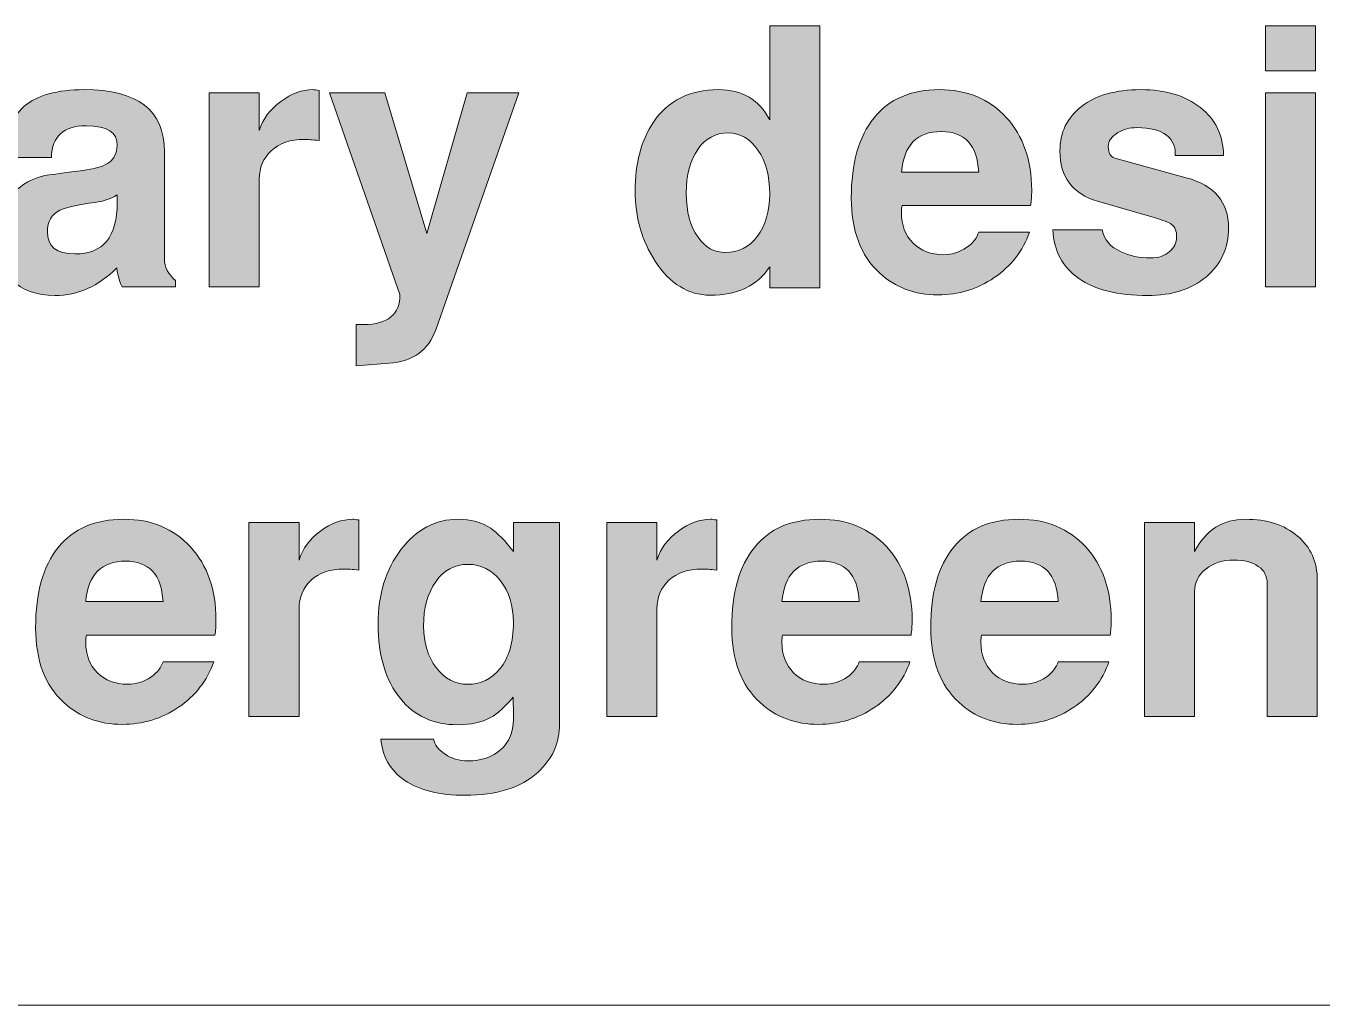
# Model space of a CAD drawing. Header units: inches. Extents: x 0.67 to 3.67, y -4.7 to -0.47.
# Drawn here: x 2.5916 to 3.0443, y -2.5515 to -2.2096 of the extents above; entities that cross this region are included whole.
import ezdxf

# ---------------------------------------------------------------- set-up
doc = ezdxf.new("R2010")
doc.units = ezdxf.units.IN
doc.header["$MEASUREMENT"] = 0
doc.layers.add('Layer 1', color=7, linetype='Continuous')

# ---------------------------------------------------------------- blocks, each defined once
blk = doc.blocks.new('block 4')
at = {"layer": 'Layer 1', "color": 7, "lineweight": 5, "true_color": 0xffffff}
blk.add_lwpolyline([(0.87385, -2.5515), (3.67487, -2.5515)], dxfattribs=at)
blk = doc.blocks.new('block 3')
at = {"layer": 'Layer 1'}
blk.add_blockref('block 4', (0, 0), dxfattribs=at)
blk = doc.blocks.new('block 2')
at = {"layer": 'Layer 1'}
blk.add_blockref('block 3', (0, 0), dxfattribs=at)
blk = doc.blocks.new('block 28')
at = {"layer": 'Layer 1', "true_color": 0xed1f24}
h = blk.add_hatch(color=240, dxfattribs=at)
h.dxf.hatch_style = 2
edge = h.paths.add_edge_path()
edge.add_spline(control_points=[(2.86888, -2.30113), (2.86888, -2.30113), (2.85138, -2.30113), (2.85138, -2.30113), (2.85138, -2.30113), (2.85138, -2.29376), (2.85138, -2.29376), (2.84705, -2.30034), (2.84013, -2.30363), (2.83063, -2.30363), (2.82296, -2.30363), (2.81654, -2.29967), (2.81137, -2.29175), (2.80671, -2.28451), (2.80438, -2.27634), (2.80438, -2.26725), (2.80438, -2.25759), (2.8065, -2.24959), (2.81075, -2.24325), (2.81592, -2.23567), (2.8235, -2.23188), (2.8335, -2.23188), (2.84175, -2.23188), (2.84771, -2.23538), (2.85138, -2.24238), (2.85138, -2.24238), (2.85138, -2.20963), (2.85138, -2.20963), (2.85138, -2.20963), (2.86888, -2.20963), (2.86888, -2.20963), (2.86888, -2.20963), (2.86888, -2.30113), (2.86888, -2.30113)], knot_values=[0, 0, 0, 0, 1, 1, 1, 2, 2, 2, 3, 3, 3, 4, 4, 4, 5, 5, 5, 6, 6, 6, 7, 7, 7, 8, 8, 8, 9, 9, 9, 10, 10, 10, 11, 11, 11, 11], degree=3, periodic=1)
edge = h.paths.add_edge_path()
edge.add_spline(control_points=[(2.85138, -2.26832), (2.85138, -2.26208), (2.85001, -2.25697), (2.84727, -2.25298), (2.84453, -2.249), (2.84108, -2.247), (2.83694, -2.247), (2.83246, -2.247), (2.82888, -2.24891), (2.82623, -2.25274), (2.82357, -2.25656), (2.82225, -2.26167), (2.82225, -2.26807), (2.82225, -2.27455), (2.82362, -2.27966), (2.82636, -2.28339), (2.82884, -2.28697), (2.83204, -2.28876), (2.83594, -2.28876), (2.84051, -2.28876), (2.84422, -2.28687), (2.84708, -2.28308), (2.84995, -2.2793), (2.85138, -2.27438), (2.85138, -2.26832)], knot_values=[0, 0, 0, 0, 1, 1, 1, 2, 2, 2, 3, 3, 3, 4, 4, 4, 5, 5, 5, 6, 6, 6, 7, 7, 7, 8, 8, 8, 8], degree=3, periodic=1)
h = blk.add_hatch(color=240, dxfattribs=at)
h.dxf.hatch_style = 2
h.paths.add_polyline_path([(3.04201, -2.22525), (3.0245, -2.22525), (3.0245, -2.20963), (3.04201, -2.20963)])
h.paths.add_polyline_path([(3.04201, -2.30075), (3.0245, -2.30075), (3.0245, -2.23301), (3.04201, -2.23301)])
h = blk.add_hatch(color=240, dxfattribs=at)
h.dxf.hatch_style = 2
edge = h.paths.add_edge_path()
edge.add_spline(control_points=[(2.64387, -2.30075), (2.64387, -2.30075), (2.62525, -2.30075), (2.62525, -2.30075), (2.62442, -2.29942), (2.62379, -2.29721), (2.62337, -2.29413), (2.61696, -2.30054), (2.60975, -2.30375), (2.60175, -2.30375), (2.59525, -2.30375), (2.59029, -2.30194), (2.58687, -2.29832), (2.58346, -2.29469), (2.58175, -2.28954), (2.58175, -2.28288), (2.58175, -2.27738), (2.58337, -2.27267), (2.58662, -2.26875), (2.58987, -2.26484), (2.59425, -2.26246), (2.59975, -2.26163), (2.60233, -2.2613), (2.6067, -2.26072), (2.61287, -2.25988), (2.61654, -2.2593), (2.61919, -2.2584), (2.62081, -2.25719), (2.62244, -2.25598), (2.62333, -2.25405), (2.6235, -2.25138), (2.62375, -2.2468), (2.62012, -2.24451), (2.61262, -2.24451), (2.60479, -2.24451), (2.60075, -2.24817), (2.6005, -2.25551), (2.6005, -2.25551), (2.58387, -2.25551), (2.58387, -2.25551), (2.5842, -2.2475), (2.5866, -2.24156), (2.59106, -2.23769), (2.59552, -2.23382), (2.6025, -2.23188), (2.612, -2.23188), (2.63066, -2.23188), (2.64, -2.23909), (2.64, -2.25351), (2.64, -2.25351), (2.64, -2.29088), (2.64, -2.29088), (2.64, -2.2938), (2.64129, -2.29634), (2.64387, -2.2985), (2.64387, -2.2985), (2.64387, -2.30075), (2.64387, -2.30075)], knot_values=[0, 0, 0, 0, 1, 1, 1, 2, 2, 2, 3, 3, 3, 4, 4, 4, 5, 5, 5, 6, 6, 6, 7, 7, 7, 8, 8, 8, 9, 9, 9, 10, 10, 10, 11, 11, 11, 12, 12, 12, 13, 13, 13, 14, 14, 14, 15, 15, 15, 16, 16, 16, 17, 17, 17, 18, 18, 18, 19, 19, 19, 19], degree=3, periodic=1)
edge = h.paths.add_edge_path()
edge.add_spline(control_points=[(2.6235, -2.27125), (2.6235, -2.27125), (2.6235, -2.26863), (2.6235, -2.26863), (2.62099, -2.27005), (2.61843, -2.27092), (2.61583, -2.27125), (2.60972, -2.27201), (2.60562, -2.27292), (2.60352, -2.27401), (2.60059, -2.27542), (2.59912, -2.27792), (2.59912, -2.2815), (2.59912, -2.28668), (2.60235, -2.28925), (2.6088, -2.28925), (2.6186, -2.28925), (2.6235, -2.28326), (2.6235, -2.27125)], knot_values=[0, 0, 0, 0, 1, 1, 1, 2, 2, 2, 3, 3, 3, 4, 4, 4, 5, 5, 5, 6, 6, 6, 6], degree=3, periodic=1)
h = blk.add_hatch(color=240, dxfattribs=at)
h.dxf.hatch_style = 2
edge = h.paths.add_edge_path()
edge.add_spline(control_points=[(2.694, -2.24963), (2.69166, -2.24938), (2.68995, -2.24925), (2.68887, -2.24925), (2.68395, -2.24925), (2.6801, -2.25057), (2.67731, -2.25319), (2.67451, -2.25582), (2.67312, -2.25913), (2.67312, -2.26313), (2.67312, -2.26313), (2.67312, -2.30075), (2.67312, -2.30075), (2.67312, -2.30075), (2.65562, -2.30075), (2.65562, -2.30075), (2.65562, -2.30075), (2.65562, -2.23301), (2.65562, -2.23301), (2.65562, -2.23301), (2.67312, -2.23301), (2.67312, -2.23301), (2.67312, -2.23301), (2.67312, -2.24613), (2.67312, -2.24613), (2.67437, -2.24213), (2.67687, -2.23876), (2.68062, -2.236), (2.68437, -2.23326), (2.68812, -2.23188), (2.69187, -2.23188), (2.69229, -2.23188), (2.693, -2.23196), (2.694, -2.23213), (2.694, -2.23213), (2.694, -2.24963), (2.694, -2.24963)], knot_values=[0, 0, 0, 0, 1, 1, 1, 2, 2, 2, 3, 3, 3, 4, 4, 4, 5, 5, 5, 6, 6, 6, 7, 7, 7, 8, 8, 8, 9, 9, 9, 10, 10, 10, 11, 11, 11, 12, 12, 12, 12], degree=3, periodic=1)
h = blk.add_hatch(color=240, dxfattribs=at)
h.dxf.hatch_style = 2
edge = h.paths.add_edge_path()
edge.add_spline(control_points=[(2.76375, -2.23301), (2.76375, -2.23301), (2.73475, -2.31576), (2.73475, -2.31576), (2.73225, -2.32284), (2.72683, -2.32671), (2.7185, -2.32738), (2.7185, -2.32738), (2.707, -2.32825), (2.707, -2.32825), (2.707, -2.32825), (2.707, -2.31388), (2.707, -2.31388), (2.707, -2.31388), (2.70962, -2.31388), (2.70962, -2.31388), (2.71804, -2.31388), (2.72225, -2.31038), (2.72225, -2.30338), (2.72225, -2.30338), (2.69762, -2.23301), (2.69762, -2.23301), (2.69762, -2.23301), (2.71699, -2.23301), (2.71699, -2.23301), (2.71699, -2.23301), (2.73162, -2.28213), (2.73162, -2.28213), (2.73162, -2.28213), (2.74575, -2.23301), (2.74575, -2.23301), (2.74575, -2.23301), (2.76375, -2.23301), (2.76375, -2.23301)], knot_values=[0, 0, 0, 0, 1, 1, 1, 2, 2, 2, 3, 3, 3, 4, 4, 4, 5, 5, 5, 6, 6, 6, 7, 7, 7, 8, 8, 8, 9, 9, 9, 10, 10, 10, 11, 11, 11, 11], degree=3, periodic=1)
h = blk.add_hatch(color=240, dxfattribs=at)
h.dxf.hatch_style = 2
edge = h.paths.add_edge_path()
edge.add_spline(control_points=[(2.94288, -2.267), (2.94288, -2.269), (2.94276, -2.2708), (2.9425, -2.27238), (2.9425, -2.27238), (2.89762, -2.27238), (2.89762, -2.27238), (2.89746, -2.27288), (2.89738, -2.27367), (2.89738, -2.27475), (2.89738, -2.27917), (2.89874, -2.28274), (2.90146, -2.28544), (2.90419, -2.28815), (2.90774, -2.2895), (2.91212, -2.2895), (2.91501, -2.2895), (2.91769, -2.28867), (2.92017, -2.287), (2.9224, -2.28542), (2.9238, -2.28363), (2.92438, -2.28163), (2.92438, -2.28163), (2.94213, -2.28163), (2.94213, -2.28163), (2.93979, -2.28821), (2.93569, -2.2935), (2.92982, -2.29751), (2.92394, -2.30151), (2.91738, -2.30351), (2.91013, -2.30351), (2.90205, -2.30351), (2.89525, -2.30096), (2.88975, -2.29588), (2.88317, -2.28979), (2.87988, -2.28109), (2.87988, -2.26976), (2.87988, -2.25759), (2.88252, -2.24824), (2.88781, -2.24169), (2.89311, -2.23515), (2.90071, -2.23188), (2.91062, -2.23188), (2.92029, -2.23188), (2.92809, -2.23511), (2.934, -2.24156), (2.93992, -2.24803), (2.94288, -2.2565), (2.94288, -2.267)], knot_values=[0, 0, 0, 0, 1, 1, 1, 2, 2, 2, 3, 3, 3, 4, 4, 4, 5, 5, 5, 6, 6, 6, 7, 7, 7, 8, 8, 8, 9, 9, 9, 10, 10, 10, 11, 11, 11, 12, 12, 12, 13, 13, 13, 14, 14, 14, 15, 15, 15, 16, 16, 16, 16], degree=3, periodic=1)
edge = h.paths.add_edge_path()
edge.add_spline(control_points=[(2.92438, -2.26063), (2.92387, -2.25121), (2.91949, -2.24651), (2.91125, -2.24651), (2.90293, -2.24651), (2.8983, -2.25121), (2.89738, -2.26063), (2.89738, -2.26063), (2.92438, -2.26063), (2.92438, -2.26063)], knot_values=[0, 0, 0, 0, 1, 1, 1, 2, 2, 2, 3, 3, 3, 3], degree=3, periodic=1)
h = blk.add_hatch(color=240, dxfattribs=at)
h.dxf.hatch_style = 2
edge = h.paths.add_edge_path()
edge.add_spline(control_points=[(3.01163, -2.28013), (3.01163, -2.28713), (3.00905, -2.29282), (3.00389, -2.29719), (2.99871, -2.30157), (2.99188, -2.30375), (2.98338, -2.30375), (2.97296, -2.30375), (2.96495, -2.30177), (2.95932, -2.29782), (2.95369, -2.29386), (2.95067, -2.28821), (2.95026, -2.28088), (2.95026, -2.28088), (2.96751, -2.28088), (2.96751, -2.28088), (2.96817, -2.28429), (2.97038, -2.28684), (2.97413, -2.28851), (2.97705, -2.28992), (2.98051, -2.29063), (2.9845, -2.29063), (2.98709, -2.29063), (2.98924, -2.28992), (2.99095, -2.28849), (2.99265, -2.28706), (2.99351, -2.28534), (2.99351, -2.28333), (2.99351, -2.28131), (2.99293, -2.27984), (2.99176, -2.27892), (2.99085, -2.27825), (2.98882, -2.27745), (2.98566, -2.27652), (2.98566, -2.27652), (2.96589, -2.27083), (2.96589, -2.27083), (2.95713, -2.26825), (2.95276, -2.26238), (2.95276, -2.25323), (2.95276, -2.24682), (2.95525, -2.24166), (2.96026, -2.23775), (2.96526, -2.23384), (2.97217, -2.23188), (2.981, -2.23188), (2.98959, -2.23188), (2.99653, -2.23396), (3.00182, -2.23813), (3.00711, -2.2423), (3.0098, -2.24788), (3.00988, -2.25488), (3.00988, -2.25488), (2.99301, -2.25488), (2.99301, -2.25488), (2.99326, -2.25196), (2.99223, -2.24961), (2.98994, -2.24782), (2.98765, -2.24603), (2.98421, -2.24513), (2.97963, -2.24513), (2.97713, -2.24513), (2.97492, -2.24571), (2.97301, -2.24688), (2.97076, -2.24813), (2.96963, -2.24976), (2.96963, -2.25176), (2.96963, -2.254), (2.97038, -2.25534), (2.97188, -2.25575), (2.97188, -2.25575), (2.99688, -2.26263), (2.99688, -2.26263), (3.00671, -2.2653), (3.01163, -2.27113), (3.01163, -2.28013)], knot_values=[0, 0, 0, 0, 1, 1, 1, 2, 2, 2, 3, 3, 3, 4, 4, 4, 5, 5, 5, 6, 6, 6, 7, 7, 7, 8, 8, 8, 9, 9, 9, 10, 10, 10, 11, 11, 11, 12, 12, 12, 13, 13, 13, 14, 14, 14, 15, 15, 15, 16, 16, 16, 17, 17, 17, 18, 18, 18, 19, 19, 19, 20, 20, 20, 21, 21, 21, 22, 22, 22, 23, 23, 23, 24, 24, 24, 25, 25, 25, 25], degree=3, periodic=1)
h = blk.add_hatch(color=240, dxfattribs=at)
h.dxf.hatch_style = 2
edge = h.paths.add_edge_path()
edge.add_spline(control_points=[(2.658, -2.417), (2.658, -2.419), (2.65788, -2.4208), (2.65763, -2.42238), (2.65763, -2.42238), (2.61275, -2.42238), (2.61275, -2.42238), (2.61258, -2.42288), (2.6125, -2.42367), (2.6125, -2.42475), (2.6125, -2.42917), (2.61386, -2.43273), (2.61658, -2.43544), (2.61931, -2.43815), (2.62286, -2.4395), (2.62724, -2.4395), (2.63013, -2.4395), (2.63281, -2.43867), (2.63529, -2.437), (2.63752, -2.43542), (2.63892, -2.43363), (2.6395, -2.43163), (2.6395, -2.43163), (2.65725, -2.43163), (2.65725, -2.43163), (2.65491, -2.43821), (2.65081, -2.4435), (2.64494, -2.4475), (2.63906, -2.4515), (2.6325, -2.4535), (2.62525, -2.4535), (2.61717, -2.4535), (2.61037, -2.45096), (2.60487, -2.44588), (2.59829, -2.43979), (2.595, -2.43108), (2.595, -2.41975), (2.595, -2.40759), (2.59764, -2.39823), (2.60293, -2.39169), (2.60823, -2.38515), (2.61583, -2.38188), (2.62575, -2.38188), (2.63542, -2.38188), (2.64321, -2.3851), (2.64912, -2.39156), (2.65504, -2.39802), (2.658, -2.4065), (2.658, -2.417)], knot_values=[0, 0, 0, 0, 1, 1, 1, 2, 2, 2, 3, 3, 3, 4, 4, 4, 5, 5, 5, 6, 6, 6, 7, 7, 7, 8, 8, 8, 9, 9, 9, 10, 10, 10, 11, 11, 11, 12, 12, 12, 13, 13, 13, 14, 14, 14, 15, 15, 15, 16, 16, 16, 16], degree=3, periodic=1)
edge = h.paths.add_edge_path()
edge.add_spline(control_points=[(2.6395, -2.41062), (2.63899, -2.40121), (2.63462, -2.3965), (2.62638, -2.3965), (2.61805, -2.3965), (2.61342, -2.40121), (2.6125, -2.41062), (2.6125, -2.41062), (2.6395, -2.41062), (2.6395, -2.41062)], knot_values=[0, 0, 0, 0, 1, 1, 1, 2, 2, 2, 3, 3, 3, 3], degree=3, periodic=1)
h = blk.add_hatch(color=240, dxfattribs=at)
h.dxf.hatch_style = 2
edge = h.paths.add_edge_path()
edge.add_spline(control_points=[(2.70788, -2.39962), (2.70555, -2.39937), (2.70384, -2.39925), (2.70275, -2.39925), (2.69784, -2.39925), (2.69398, -2.40057), (2.69119, -2.40319), (2.6884, -2.40582), (2.687, -2.40913), (2.687, -2.41313), (2.687, -2.41313), (2.687, -2.45075), (2.687, -2.45075), (2.687, -2.45075), (2.6695, -2.45075), (2.6695, -2.45075), (2.6695, -2.45075), (2.6695, -2.383), (2.6695, -2.383), (2.6695, -2.383), (2.687, -2.383), (2.687, -2.383), (2.687, -2.383), (2.687, -2.39612), (2.687, -2.39612), (2.68825, -2.39212), (2.69076, -2.38875), (2.69451, -2.386), (2.69826, -2.38325), (2.70201, -2.38188), (2.70576, -2.38188), (2.70617, -2.38188), (2.70688, -2.38196), (2.70788, -2.38213), (2.70788, -2.38213), (2.70788, -2.39962), (2.70788, -2.39962)], knot_values=[0, 0, 0, 0, 1, 1, 1, 2, 2, 2, 3, 3, 3, 4, 4, 4, 5, 5, 5, 6, 6, 6, 7, 7, 7, 8, 8, 8, 9, 9, 9, 10, 10, 10, 11, 11, 11, 12, 12, 12, 12], degree=3, periodic=1)
h = blk.add_hatch(color=240, dxfattribs=at)
h.dxf.hatch_style = 2
edge = h.paths.add_edge_path()
edge.add_spline(control_points=[(2.778, -2.45325), (2.778, -2.46), (2.77546, -2.46566), (2.77038, -2.47025), (2.76446, -2.47559), (2.756, -2.47825), (2.745, -2.47825), (2.73608, -2.47825), (2.72906, -2.47652), (2.72394, -2.47306), (2.71882, -2.4696), (2.71604, -2.46479), (2.71563, -2.45862), (2.71563, -2.45862), (2.73397, -2.45862), (2.73397, -2.45862), (2.7344, -2.46063), (2.73574, -2.4624), (2.738, -2.46394), (2.74026, -2.46548), (2.74294, -2.46625), (2.74604, -2.46625), (2.75073, -2.46625), (2.75454, -2.46494), (2.75748, -2.46231), (2.76041, -2.45969), (2.76188, -2.45621), (2.76188, -2.45188), (2.76188, -2.44737), (2.76183, -2.44475), (2.76175, -2.444), (2.75899, -2.44742), (2.75635, -2.4498), (2.75384, -2.45112), (2.75082, -2.45279), (2.74701, -2.45363), (2.7424, -2.45363), (2.73402, -2.45363), (2.72736, -2.45059), (2.72242, -2.4445), (2.71722, -2.43817), (2.71463, -2.42946), (2.71463, -2.41838), (2.71463, -2.40805), (2.71731, -2.39937), (2.72267, -2.39237), (2.72803, -2.38538), (2.73465, -2.38188), (2.74253, -2.38188), (2.74697, -2.38188), (2.75078, -2.38292), (2.75396, -2.385), (2.75631, -2.38658), (2.75895, -2.3893), (2.76188, -2.39313), (2.76188, -2.39313), (2.76188, -2.383), (2.76188, -2.383), (2.76188, -2.383), (2.778, -2.383), (2.778, -2.383), (2.778, -2.383), (2.778, -2.45325), (2.778, -2.45325)], knot_values=[0, 0, 0, 0, 1, 1, 1, 2, 2, 2, 3, 3, 3, 4, 4, 4, 5, 5, 5, 6, 6, 6, 7, 7, 7, 8, 8, 8, 9, 9, 9, 10, 10, 10, 11, 11, 11, 12, 12, 12, 13, 13, 13, 14, 14, 14, 15, 15, 15, 16, 16, 16, 17, 17, 17, 18, 18, 18, 19, 19, 19, 20, 20, 20, 21, 21, 21, 21], degree=3, periodic=1)
edge = h.paths.add_edge_path()
edge.add_spline(control_points=[(2.76188, -2.41787), (2.76188, -2.41204), (2.76038, -2.40721), (2.75738, -2.40337), (2.75438, -2.39954), (2.75058, -2.39762), (2.74601, -2.39762), (2.74133, -2.39762), (2.73758, -2.39964), (2.73475, -2.40369), (2.73192, -2.40774), (2.7305, -2.41292), (2.7305, -2.41925), (2.7305, -2.425), (2.73198, -2.42982), (2.73494, -2.43369), (2.73789, -2.43756), (2.7415, -2.4395), (2.74575, -2.4395), (2.75042, -2.4395), (2.75421, -2.43771), (2.75713, -2.43413), (2.76029, -2.43021), (2.76188, -2.42479), (2.76188, -2.41787)], knot_values=[0, 0, 0, 0, 1, 1, 1, 2, 2, 2, 3, 3, 3, 4, 4, 4, 5, 5, 5, 6, 6, 6, 7, 7, 7, 8, 8, 8, 8], degree=3, periodic=1)
h = blk.add_hatch(color=240, dxfattribs=at)
h.dxf.hatch_style = 2
edge = h.paths.add_edge_path()
edge.add_spline(control_points=[(2.83288, -2.39962), (2.83055, -2.39937), (2.82884, -2.39925), (2.82775, -2.39925), (2.82284, -2.39925), (2.81898, -2.40057), (2.81619, -2.40319), (2.8134, -2.40582), (2.812, -2.40913), (2.812, -2.41313), (2.812, -2.41313), (2.812, -2.45075), (2.812, -2.45075), (2.812, -2.45075), (2.7945, -2.45075), (2.7945, -2.45075), (2.7945, -2.45075), (2.7945, -2.383), (2.7945, -2.383), (2.7945, -2.383), (2.812, -2.383), (2.812, -2.383), (2.812, -2.383), (2.812, -2.39612), (2.812, -2.39612), (2.81325, -2.39212), (2.81576, -2.38875), (2.81951, -2.386), (2.82326, -2.38325), (2.82701, -2.38188), (2.83076, -2.38188), (2.83117, -2.38188), (2.83188, -2.38196), (2.83288, -2.38213), (2.83288, -2.38213), (2.83288, -2.39962), (2.83288, -2.39962)], knot_values=[0, 0, 0, 0, 1, 1, 1, 2, 2, 2, 3, 3, 3, 4, 4, 4, 5, 5, 5, 6, 6, 6, 7, 7, 7, 8, 8, 8, 9, 9, 9, 10, 10, 10, 11, 11, 11, 12, 12, 12, 12], degree=3, periodic=1)
h = blk.add_hatch(color=240, dxfattribs=at)
h.dxf.hatch_style = 2
edge = h.paths.add_edge_path()
edge.add_spline(control_points=[(2.90113, -2.417), (2.90113, -2.419), (2.90101, -2.4208), (2.90076, -2.42238), (2.90076, -2.42238), (2.85588, -2.42238), (2.85588, -2.42238), (2.85571, -2.42288), (2.85563, -2.42367), (2.85563, -2.42475), (2.85563, -2.42917), (2.85699, -2.43273), (2.85971, -2.43544), (2.86244, -2.43815), (2.86599, -2.4395), (2.87037, -2.4395), (2.87326, -2.4395), (2.87594, -2.43867), (2.87842, -2.437), (2.88065, -2.43542), (2.88205, -2.43363), (2.88263, -2.43163), (2.88263, -2.43163), (2.90038, -2.43163), (2.90038, -2.43163), (2.89804, -2.43821), (2.89394, -2.4435), (2.88807, -2.4475), (2.88219, -2.4515), (2.87563, -2.4535), (2.86838, -2.4535), (2.8603, -2.4535), (2.8535, -2.45096), (2.848, -2.44588), (2.84142, -2.43979), (2.83813, -2.43108), (2.83813, -2.41975), (2.83813, -2.40759), (2.84077, -2.39823), (2.84606, -2.39169), (2.85136, -2.38515), (2.85896, -2.38188), (2.86888, -2.38188), (2.87855, -2.38188), (2.88634, -2.3851), (2.89225, -2.39156), (2.89817, -2.39802), (2.90113, -2.4065), (2.90113, -2.417)], knot_values=[0, 0, 0, 0, 1, 1, 1, 2, 2, 2, 3, 3, 3, 4, 4, 4, 5, 5, 5, 6, 6, 6, 7, 7, 7, 8, 8, 8, 9, 9, 9, 10, 10, 10, 11, 11, 11, 12, 12, 12, 13, 13, 13, 14, 14, 14, 15, 15, 15, 16, 16, 16, 16], degree=3, periodic=1)
edge = h.paths.add_edge_path()
edge.add_spline(control_points=[(2.88263, -2.41062), (2.88212, -2.40121), (2.87775, -2.3965), (2.86951, -2.3965), (2.86118, -2.3965), (2.85655, -2.40121), (2.85563, -2.41062), (2.85563, -2.41062), (2.88263, -2.41062), (2.88263, -2.41062)], knot_values=[0, 0, 0, 0, 1, 1, 1, 2, 2, 2, 3, 3, 3, 3], degree=3, periodic=1)
h = blk.add_hatch(color=240, dxfattribs=at)
h.dxf.hatch_style = 2
edge = h.paths.add_edge_path()
edge.add_spline(control_points=[(2.97064, -2.417), (2.97064, -2.419), (2.97051, -2.4208), (2.97026, -2.42238), (2.97026, -2.42238), (2.92538, -2.42238), (2.92538, -2.42238), (2.92522, -2.42288), (2.92514, -2.42367), (2.92514, -2.42475), (2.92514, -2.42917), (2.92649, -2.43273), (2.92922, -2.43544), (2.93195, -2.43815), (2.93549, -2.4395), (2.93987, -2.4395), (2.94276, -2.4395), (2.94545, -2.43867), (2.94792, -2.437), (2.95015, -2.43542), (2.95156, -2.43363), (2.95213, -2.43163), (2.95213, -2.43163), (2.96988, -2.43163), (2.96988, -2.43163), (2.96755, -2.43821), (2.96345, -2.4435), (2.95757, -2.4475), (2.95169, -2.4515), (2.94514, -2.4535), (2.93789, -2.4535), (2.9298, -2.4535), (2.92301, -2.45096), (2.91751, -2.44588), (2.91092, -2.43979), (2.90763, -2.43108), (2.90763, -2.41975), (2.90763, -2.40759), (2.91028, -2.39823), (2.91557, -2.39169), (2.92086, -2.38515), (2.92847, -2.38188), (2.93838, -2.38188), (2.94805, -2.38188), (2.95584, -2.3851), (2.96176, -2.39156), (2.96768, -2.39802), (2.97064, -2.4065), (2.97064, -2.417)], knot_values=[0, 0, 0, 0, 1, 1, 1, 2, 2, 2, 3, 3, 3, 4, 4, 4, 5, 5, 5, 6, 6, 6, 7, 7, 7, 8, 8, 8, 9, 9, 9, 10, 10, 10, 11, 11, 11, 12, 12, 12, 13, 13, 13, 14, 14, 14, 15, 15, 15, 16, 16, 16, 16], degree=3, periodic=1)
edge = h.paths.add_edge_path()
edge.add_spline(control_points=[(2.95213, -2.41062), (2.95163, -2.40121), (2.94725, -2.3965), (2.93901, -2.3965), (2.93068, -2.3965), (2.92606, -2.40121), (2.92514, -2.41062), (2.92514, -2.41062), (2.95213, -2.41062), (2.95213, -2.41062)], knot_values=[0, 0, 0, 0, 1, 1, 1, 2, 2, 2, 3, 3, 3, 3], degree=3, periodic=1)
h = blk.add_hatch(color=240, dxfattribs=at)
h.dxf.hatch_style = 2
edge = h.paths.add_edge_path()
edge.add_spline(control_points=[(3.04264, -2.45075), (3.04264, -2.45075), (3.02513, -2.45075), (3.02513, -2.45075), (3.02513, -2.45075), (3.02513, -2.40425), (3.02513, -2.40425), (3.02513, -2.40175), (3.02409, -2.39977), (3.02201, -2.39832), (3.01992, -2.39686), (3.01709, -2.39612), (3.01351, -2.39612), (3.00959, -2.39612), (3.00632, -2.39717), (3.0037, -2.39925), (3.00107, -2.40133), (2.99976, -2.40396), (2.99976, -2.40712), (2.99976, -2.40712), (2.99976, -2.45075), (2.99976, -2.45075), (2.99976, -2.45075), (2.98226, -2.45075), (2.98226, -2.45075), (2.98226, -2.45075), (2.98226, -2.383), (2.98226, -2.383), (2.98226, -2.383), (2.99976, -2.383), (2.99976, -2.383), (2.99976, -2.383), (2.99976, -2.39313), (2.99976, -2.39313), (3.00368, -2.38563), (3.00959, -2.38188), (3.01751, -2.38188), (3.02509, -2.38188), (3.03118, -2.38384), (3.03576, -2.38775), (3.04034, -2.39167), (3.04264, -2.39684), (3.04264, -2.40325), (3.04264, -2.40325), (3.04264, -2.45075), (3.04264, -2.45075)], knot_values=[0, 0, 0, 0, 1, 1, 1, 2, 2, 2, 3, 3, 3, 4, 4, 4, 5, 5, 5, 6, 6, 6, 7, 7, 7, 8, 8, 8, 9, 9, 9, 10, 10, 10, 11, 11, 11, 12, 12, 12, 13, 13, 13, 14, 14, 14, 15, 15, 15, 15], degree=3, periodic=1)
at = {"layer": 'Layer 1', "lineweight": 0}
for points in [[(3.04201, -2.22525), (3.0245, -2.22525), (3.0245, -2.20963), (3.04201, -2.20963), (3.04201, -2.22525)], [(3.04201, -2.30075), (3.0245, -2.30075), (3.0245, -2.23301), (3.04201, -2.23301), (3.04201, -2.30075)]]:
    blk.add_lwpolyline(points, dxfattribs=at)
for points, knots in [([(2.86888, -2.30113), (2.86888, -2.30113), (2.85138, -2.30113), (2.85138, -2.30113), (2.85138, -2.30113), (2.85138, -2.29376), (2.85138, -2.29376), (2.84705, -2.30034), (2.84013, -2.30363), (2.83063, -2.30363), (2.82296, -2.30363), (2.81654, -2.29967), (2.81137, -2.29175), (2.80671, -2.28451), (2.80438, -2.27634), (2.80438, -2.26725), (2.80438, -2.25759), (2.8065, -2.24959), (2.81075, -2.24325), (2.81592, -2.23567), (2.8235, -2.23188), (2.8335, -2.23188), (2.84175, -2.23188), (2.84771, -2.23538), (2.85138, -2.24238), (2.85138, -2.24238), (2.85138, -2.20963), (2.85138, -2.20963), (2.85138, -2.20963), (2.86888, -2.20963), (2.86888, -2.20963), (2.86888, -2.20963), (2.86888, -2.30113), (2.86888, -2.30113)], [0, 0, 0, 0, 1, 1, 1, 2, 2, 2, 3, 3, 3, 4, 4, 4, 5, 5, 5, 6, 6, 6, 7, 7, 7, 8, 8, 8, 9, 9, 9, 10, 10, 10, 11, 11, 11, 11]), ([(2.64387, -2.30075), (2.64387, -2.30075), (2.62525, -2.30075), (2.62525, -2.30075), (2.62442, -2.29942), (2.62379, -2.29721), (2.62337, -2.29413), (2.61696, -2.30054), (2.60975, -2.30375), (2.60175, -2.30375), (2.59525, -2.30375), (2.59029, -2.30194), (2.58687, -2.29832), (2.58346, -2.29469), (2.58175, -2.28954), (2.58175, -2.28288), (2.58175, -2.27738), (2.58337, -2.27267), (2.58662, -2.26875), (2.58987, -2.26484), (2.59425, -2.26246), (2.59975, -2.26163), (2.60233, -2.2613), (2.6067, -2.26072), (2.61287, -2.25988), (2.61654, -2.2593), (2.61919, -2.2584), (2.62081, -2.25719), (2.62244, -2.25598), (2.62333, -2.25405), (2.6235, -2.25138), (2.62375, -2.2468), (2.62012, -2.24451), (2.61262, -2.24451), (2.60479, -2.24451), (2.60075, -2.24817), (2.6005, -2.25551), (2.6005, -2.25551), (2.58387, -2.25551), (2.58387, -2.25551), (2.5842, -2.2475), (2.5866, -2.24156), (2.59106, -2.23769), (2.59552, -2.23382), (2.6025, -2.23188), (2.612, -2.23188), (2.63066, -2.23188), (2.64, -2.23909), (2.64, -2.25351), (2.64, -2.25351), (2.64, -2.29088), (2.64, -2.29088), (2.64, -2.2938), (2.64129, -2.29634), (2.64387, -2.2985), (2.64387, -2.2985), (2.64387, -2.30075), (2.64387, -2.30075)], [0, 0, 0, 0, 1, 1, 1, 2, 2, 2, 3, 3, 3, 4, 4, 4, 5, 5, 5, 6, 6, 6, 7, 7, 7, 8, 8, 8, 9, 9, 9, 10, 10, 10, 11, 11, 11, 12, 12, 12, 13, 13, 13, 14, 14, 14, 15, 15, 15, 16, 16, 16, 17, 17, 17, 18, 18, 18, 19, 19, 19, 19]), ([(2.694, -2.24963), (2.69166, -2.24938), (2.68995, -2.24925), (2.68887, -2.24925), (2.68395, -2.24925), (2.6801, -2.25057), (2.67731, -2.25319), (2.67451, -2.25582), (2.67312, -2.25913), (2.67312, -2.26313), (2.67312, -2.26313), (2.67312, -2.30075), (2.67312, -2.30075), (2.67312, -2.30075), (2.65562, -2.30075), (2.65562, -2.30075), (2.65562, -2.30075), (2.65562, -2.23301), (2.65562, -2.23301), (2.65562, -2.23301), (2.67312, -2.23301), (2.67312, -2.23301), (2.67312, -2.23301), (2.67312, -2.24613), (2.67312, -2.24613), (2.67437, -2.24213), (2.67687, -2.23876), (2.68062, -2.236), (2.68437, -2.23326), (2.68812, -2.23188), (2.69187, -2.23188), (2.69229, -2.23188), (2.693, -2.23196), (2.694, -2.23213), (2.694, -2.23213), (2.694, -2.24963), (2.694, -2.24963)], [0, 0, 0, 0, 1, 1, 1, 2, 2, 2, 3, 3, 3, 4, 4, 4, 5, 5, 5, 6, 6, 6, 7, 7, 7, 8, 8, 8, 9, 9, 9, 10, 10, 10, 11, 11, 11, 12, 12, 12, 12]), ([(2.76375, -2.23301), (2.76375, -2.23301), (2.73475, -2.31576), (2.73475, -2.31576), (2.73225, -2.32284), (2.72683, -2.32671), (2.7185, -2.32738), (2.7185, -2.32738), (2.707, -2.32825), (2.707, -2.32825), (2.707, -2.32825), (2.707, -2.31388), (2.707, -2.31388), (2.707, -2.31388), (2.70962, -2.31388), (2.70962, -2.31388), (2.71804, -2.31388), (2.72225, -2.31038), (2.72225, -2.30338), (2.72225, -2.30338), (2.69762, -2.23301), (2.69762, -2.23301), (2.69762, -2.23301), (2.71699, -2.23301), (2.71699, -2.23301), (2.71699, -2.23301), (2.73162, -2.28213), (2.73162, -2.28213), (2.73162, -2.28213), (2.74575, -2.23301), (2.74575, -2.23301), (2.74575, -2.23301), (2.76375, -2.23301), (2.76375, -2.23301)], [0, 0, 0, 0, 1, 1, 1, 2, 2, 2, 3, 3, 3, 4, 4, 4, 5, 5, 5, 6, 6, 6, 7, 7, 7, 8, 8, 8, 9, 9, 9, 10, 10, 10, 11, 11, 11, 11]), ([(2.94288, -2.267), (2.94288, -2.269), (2.94276, -2.2708), (2.9425, -2.27238), (2.9425, -2.27238), (2.89762, -2.27238), (2.89762, -2.27238), (2.89746, -2.27288), (2.89738, -2.27367), (2.89738, -2.27475), (2.89738, -2.27917), (2.89874, -2.28274), (2.90146, -2.28544), (2.90419, -2.28815), (2.90774, -2.2895), (2.91212, -2.2895), (2.91501, -2.2895), (2.91769, -2.28867), (2.92017, -2.287), (2.9224, -2.28542), (2.9238, -2.28363), (2.92438, -2.28163), (2.92438, -2.28163), (2.94213, -2.28163), (2.94213, -2.28163), (2.93979, -2.28821), (2.93569, -2.2935), (2.92982, -2.29751), (2.92394, -2.30151), (2.91738, -2.30351), (2.91013, -2.30351), (2.90205, -2.30351), (2.89525, -2.30096), (2.88975, -2.29588), (2.88317, -2.28979), (2.87988, -2.28109), (2.87988, -2.26976), (2.87988, -2.25759), (2.88252, -2.24824), (2.88781, -2.24169), (2.89311, -2.23515), (2.90071, -2.23188), (2.91062, -2.23188), (2.92029, -2.23188), (2.92809, -2.23511), (2.934, -2.24156), (2.93992, -2.24803), (2.94288, -2.2565), (2.94288, -2.267)], [0, 0, 0, 0, 1, 1, 1, 2, 2, 2, 3, 3, 3, 4, 4, 4, 5, 5, 5, 6, 6, 6, 7, 7, 7, 8, 8, 8, 9, 9, 9, 10, 10, 10, 11, 11, 11, 12, 12, 12, 13, 13, 13, 14, 14, 14, 15, 15, 15, 16, 16, 16, 16]), ([(3.01163, -2.28013), (3.01163, -2.28713), (3.00905, -2.29282), (3.00389, -2.29719), (2.99871, -2.30157), (2.99188, -2.30375), (2.98338, -2.30375), (2.97296, -2.30375), (2.96495, -2.30177), (2.95932, -2.29782), (2.95369, -2.29386), (2.95067, -2.28821), (2.95026, -2.28088), (2.95026, -2.28088), (2.96751, -2.28088), (2.96751, -2.28088), (2.96817, -2.28429), (2.97038, -2.28684), (2.97413, -2.28851), (2.97705, -2.28992), (2.98051, -2.29063), (2.9845, -2.29063), (2.98709, -2.29063), (2.98924, -2.28992), (2.99095, -2.28849), (2.99265, -2.28706), (2.99351, -2.28534), (2.99351, -2.28333), (2.99351, -2.28131), (2.99293, -2.27984), (2.99176, -2.27892), (2.99085, -2.27825), (2.98882, -2.27745), (2.98566, -2.27652), (2.98566, -2.27652), (2.96589, -2.27083), (2.96589, -2.27083), (2.95713, -2.26825), (2.95276, -2.26238), (2.95276, -2.25323), (2.95276, -2.24682), (2.95525, -2.24166), (2.96026, -2.23775), (2.96526, -2.23384), (2.97217, -2.23188), (2.981, -2.23188), (2.98959, -2.23188), (2.99653, -2.23396), (3.00182, -2.23813), (3.00711, -2.2423), (3.0098, -2.24788), (3.00988, -2.25488), (3.00988, -2.25488), (2.99301, -2.25488), (2.99301, -2.25488), (2.99326, -2.25196), (2.99223, -2.24961), (2.98994, -2.24782), (2.98765, -2.24603), (2.98421, -2.24513), (2.97963, -2.24513), (2.97713, -2.24513), (2.97492, -2.24571), (2.97301, -2.24688), (2.97076, -2.24813), (2.96963, -2.24976), (2.96963, -2.25176), (2.96963, -2.254), (2.97038, -2.25534), (2.97188, -2.25575), (2.97188, -2.25575), (2.99688, -2.26263), (2.99688, -2.26263), (3.00671, -2.2653), (3.01163, -2.27113), (3.01163, -2.28013)], [0, 0, 0, 0, 1, 1, 1, 2, 2, 2, 3, 3, 3, 4, 4, 4, 5, 5, 5, 6, 6, 6, 7, 7, 7, 8, 8, 8, 9, 9, 9, 10, 10, 10, 11, 11, 11, 12, 12, 12, 13, 13, 13, 14, 14, 14, 15, 15, 15, 16, 16, 16, 17, 17, 17, 18, 18, 18, 19, 19, 19, 20, 20, 20, 21, 21, 21, 22, 22, 22, 23, 23, 23, 24, 24, 24, 25, 25, 25, 25]), ([(2.85138, -2.26832), (2.85138, -2.26208), (2.85001, -2.25697), (2.84727, -2.25298), (2.84453, -2.249), (2.84108, -2.247), (2.83694, -2.247), (2.83246, -2.247), (2.82888, -2.24891), (2.82623, -2.25274), (2.82357, -2.25656), (2.82225, -2.26167), (2.82225, -2.26807), (2.82225, -2.27455), (2.82362, -2.27966), (2.82636, -2.28339), (2.82884, -2.28697), (2.83204, -2.28876), (2.83594, -2.28876), (2.84051, -2.28876), (2.84422, -2.28687), (2.84708, -2.28308), (2.84995, -2.2793), (2.85138, -2.27438), (2.85138, -2.26832)], [0, 0, 0, 0, 1, 1, 1, 2, 2, 2, 3, 3, 3, 4, 4, 4, 5, 5, 5, 6, 6, 6, 7, 7, 7, 8, 8, 8, 8]), ([(2.92438, -2.26063), (2.92387, -2.25121), (2.91949, -2.24651), (2.91125, -2.24651), (2.90293, -2.24651), (2.8983, -2.25121), (2.89738, -2.26063), (2.89738, -2.26063), (2.92438, -2.26063), (2.92438, -2.26063)], [0, 0, 0, 0, 1, 1, 1, 2, 2, 2, 3, 3, 3, 3]), ([(2.6235, -2.27125), (2.6235, -2.27125), (2.6235, -2.26863), (2.6235, -2.26863), (2.62099, -2.27005), (2.61843, -2.27092), (2.61583, -2.27125), (2.60972, -2.27201), (2.60562, -2.27292), (2.60352, -2.27401), (2.60059, -2.27542), (2.59912, -2.27792), (2.59912, -2.2815), (2.59912, -2.28668), (2.60235, -2.28925), (2.6088, -2.28925), (2.6186, -2.28925), (2.6235, -2.28326), (2.6235, -2.27125)], [0, 0, 0, 0, 1, 1, 1, 2, 2, 2, 3, 3, 3, 4, 4, 4, 5, 5, 5, 6, 6, 6, 6]), ([(2.658, -2.417), (2.658, -2.419), (2.65788, -2.4208), (2.65763, -2.42238), (2.65763, -2.42238), (2.61275, -2.42238), (2.61275, -2.42238), (2.61258, -2.42288), (2.6125, -2.42367), (2.6125, -2.42475), (2.6125, -2.42917), (2.61386, -2.43273), (2.61658, -2.43544), (2.61931, -2.43815), (2.62286, -2.4395), (2.62724, -2.4395), (2.63013, -2.4395), (2.63281, -2.43867), (2.63529, -2.437), (2.63752, -2.43542), (2.63892, -2.43363), (2.6395, -2.43163), (2.6395, -2.43163), (2.65725, -2.43163), (2.65725, -2.43163), (2.65491, -2.43821), (2.65081, -2.4435), (2.64494, -2.4475), (2.63906, -2.4515), (2.6325, -2.4535), (2.62525, -2.4535), (2.61717, -2.4535), (2.61037, -2.45096), (2.60487, -2.44588), (2.59829, -2.43979), (2.595, -2.43108), (2.595, -2.41975), (2.595, -2.40759), (2.59764, -2.39823), (2.60293, -2.39169), (2.60823, -2.38515), (2.61583, -2.38188), (2.62575, -2.38188), (2.63542, -2.38188), (2.64321, -2.3851), (2.64912, -2.39156), (2.65504, -2.39802), (2.658, -2.4065), (2.658, -2.417)], [0, 0, 0, 0, 1, 1, 1, 2, 2, 2, 3, 3, 3, 4, 4, 4, 5, 5, 5, 6, 6, 6, 7, 7, 7, 8, 8, 8, 9, 9, 9, 10, 10, 10, 11, 11, 11, 12, 12, 12, 13, 13, 13, 14, 14, 14, 15, 15, 15, 16, 16, 16, 16]), ([(2.70788, -2.39962), (2.70555, -2.39937), (2.70384, -2.39925), (2.70275, -2.39925), (2.69784, -2.39925), (2.69398, -2.40057), (2.69119, -2.40319), (2.6884, -2.40582), (2.687, -2.40913), (2.687, -2.41313), (2.687, -2.41313), (2.687, -2.45075), (2.687, -2.45075), (2.687, -2.45075), (2.6695, -2.45075), (2.6695, -2.45075), (2.6695, -2.45075), (2.6695, -2.383), (2.6695, -2.383), (2.6695, -2.383), (2.687, -2.383), (2.687, -2.383), (2.687, -2.383), (2.687, -2.39612), (2.687, -2.39612), (2.68825, -2.39212), (2.69076, -2.38875), (2.69451, -2.386), (2.69826, -2.38325), (2.70201, -2.38188), (2.70576, -2.38188), (2.70617, -2.38188), (2.70688, -2.38196), (2.70788, -2.38213), (2.70788, -2.38213), (2.70788, -2.39962), (2.70788, -2.39962)], [0, 0, 0, 0, 1, 1, 1, 2, 2, 2, 3, 3, 3, 4, 4, 4, 5, 5, 5, 6, 6, 6, 7, 7, 7, 8, 8, 8, 9, 9, 9, 10, 10, 10, 11, 11, 11, 12, 12, 12, 12]), ([(2.778, -2.45325), (2.778, -2.46), (2.77546, -2.46566), (2.77038, -2.47025), (2.76446, -2.47559), (2.756, -2.47825), (2.745, -2.47825), (2.73608, -2.47825), (2.72906, -2.47652), (2.72394, -2.47306), (2.71882, -2.4696), (2.71604, -2.46479), (2.71563, -2.45862), (2.71563, -2.45862), (2.73397, -2.45862), (2.73397, -2.45862), (2.7344, -2.46063), (2.73574, -2.4624), (2.738, -2.46394), (2.74026, -2.46548), (2.74294, -2.46625), (2.74604, -2.46625), (2.75073, -2.46625), (2.75454, -2.46494), (2.75748, -2.46231), (2.76041, -2.45969), (2.76188, -2.45621), (2.76188, -2.45188), (2.76188, -2.44737), (2.76183, -2.44475), (2.76175, -2.444), (2.75899, -2.44742), (2.75635, -2.4498), (2.75384, -2.45112), (2.75082, -2.45279), (2.74701, -2.45363), (2.7424, -2.45363), (2.73402, -2.45363), (2.72736, -2.45059), (2.72242, -2.4445), (2.71722, -2.43817), (2.71463, -2.42946), (2.71463, -2.41838), (2.71463, -2.40805), (2.71731, -2.39937), (2.72267, -2.39237), (2.72803, -2.38538), (2.73465, -2.38188), (2.74253, -2.38188), (2.74697, -2.38188), (2.75078, -2.38292), (2.75396, -2.385), (2.75631, -2.38658), (2.75895, -2.3893), (2.76188, -2.39313), (2.76188, -2.39313), (2.76188, -2.383), (2.76188, -2.383), (2.76188, -2.383), (2.778, -2.383), (2.778, -2.383), (2.778, -2.383), (2.778, -2.45325), (2.778, -2.45325)], [0, 0, 0, 0, 1, 1, 1, 2, 2, 2, 3, 3, 3, 4, 4, 4, 5, 5, 5, 6, 6, 6, 7, 7, 7, 8, 8, 8, 9, 9, 9, 10, 10, 10, 11, 11, 11, 12, 12, 12, 13, 13, 13, 14, 14, 14, 15, 15, 15, 16, 16, 16, 17, 17, 17, 18, 18, 18, 19, 19, 19, 20, 20, 20, 21, 21, 21, 21]), ([(2.83288, -2.39962), (2.83055, -2.39937), (2.82884, -2.39925), (2.82775, -2.39925), (2.82284, -2.39925), (2.81898, -2.40057), (2.81619, -2.40319), (2.8134, -2.40582), (2.812, -2.40913), (2.812, -2.41313), (2.812, -2.41313), (2.812, -2.45075), (2.812, -2.45075), (2.812, -2.45075), (2.7945, -2.45075), (2.7945, -2.45075), (2.7945, -2.45075), (2.7945, -2.383), (2.7945, -2.383), (2.7945, -2.383), (2.812, -2.383), (2.812, -2.383), (2.812, -2.383), (2.812, -2.39612), (2.812, -2.39612), (2.81325, -2.39212), (2.81576, -2.38875), (2.81951, -2.386), (2.82326, -2.38325), (2.82701, -2.38188), (2.83076, -2.38188), (2.83117, -2.38188), (2.83188, -2.38196), (2.83288, -2.38213), (2.83288, -2.38213), (2.83288, -2.39962), (2.83288, -2.39962)], [0, 0, 0, 0, 1, 1, 1, 2, 2, 2, 3, 3, 3, 4, 4, 4, 5, 5, 5, 6, 6, 6, 7, 7, 7, 8, 8, 8, 9, 9, 9, 10, 10, 10, 11, 11, 11, 12, 12, 12, 12]), ([(2.90113, -2.417), (2.90113, -2.419), (2.90101, -2.4208), (2.90076, -2.42238), (2.90076, -2.42238), (2.85588, -2.42238), (2.85588, -2.42238), (2.85571, -2.42288), (2.85563, -2.42367), (2.85563, -2.42475), (2.85563, -2.42917), (2.85699, -2.43273), (2.85971, -2.43544), (2.86244, -2.43815), (2.86599, -2.4395), (2.87037, -2.4395), (2.87326, -2.4395), (2.87594, -2.43867), (2.87842, -2.437), (2.88065, -2.43542), (2.88205, -2.43363), (2.88263, -2.43163), (2.88263, -2.43163), (2.90038, -2.43163), (2.90038, -2.43163), (2.89804, -2.43821), (2.89394, -2.4435), (2.88807, -2.4475), (2.88219, -2.4515), (2.87563, -2.4535), (2.86838, -2.4535), (2.8603, -2.4535), (2.8535, -2.45096), (2.848, -2.44588), (2.84142, -2.43979), (2.83813, -2.43108), (2.83813, -2.41975), (2.83813, -2.40759), (2.84077, -2.39823), (2.84606, -2.39169), (2.85136, -2.38515), (2.85896, -2.38188), (2.86888, -2.38188), (2.87855, -2.38188), (2.88634, -2.3851), (2.89225, -2.39156), (2.89817, -2.39802), (2.90113, -2.4065), (2.90113, -2.417)], [0, 0, 0, 0, 1, 1, 1, 2, 2, 2, 3, 3, 3, 4, 4, 4, 5, 5, 5, 6, 6, 6, 7, 7, 7, 8, 8, 8, 9, 9, 9, 10, 10, 10, 11, 11, 11, 12, 12, 12, 13, 13, 13, 14, 14, 14, 15, 15, 15, 16, 16, 16, 16]), ([(2.97064, -2.417), (2.97064, -2.419), (2.97051, -2.4208), (2.97026, -2.42238), (2.97026, -2.42238), (2.92538, -2.42238), (2.92538, -2.42238), (2.92522, -2.42288), (2.92514, -2.42367), (2.92514, -2.42475), (2.92514, -2.42917), (2.92649, -2.43273), (2.92922, -2.43544), (2.93195, -2.43815), (2.93549, -2.4395), (2.93987, -2.4395), (2.94276, -2.4395), (2.94545, -2.43867), (2.94792, -2.437), (2.95015, -2.43542), (2.95156, -2.43363), (2.95213, -2.43163), (2.95213, -2.43163), (2.96988, -2.43163), (2.96988, -2.43163), (2.96755, -2.43821), (2.96345, -2.4435), (2.95757, -2.4475), (2.95169, -2.4515), (2.94514, -2.4535), (2.93789, -2.4535), (2.9298, -2.4535), (2.92301, -2.45096), (2.91751, -2.44588), (2.91092, -2.43979), (2.90763, -2.43108), (2.90763, -2.41975), (2.90763, -2.40759), (2.91028, -2.39823), (2.91557, -2.39169), (2.92086, -2.38515), (2.92847, -2.38188), (2.93838, -2.38188), (2.94805, -2.38188), (2.95584, -2.3851), (2.96176, -2.39156), (2.96768, -2.39802), (2.97064, -2.4065), (2.97064, -2.417)], [0, 0, 0, 0, 1, 1, 1, 2, 2, 2, 3, 3, 3, 4, 4, 4, 5, 5, 5, 6, 6, 6, 7, 7, 7, 8, 8, 8, 9, 9, 9, 10, 10, 10, 11, 11, 11, 12, 12, 12, 13, 13, 13, 14, 14, 14, 15, 15, 15, 16, 16, 16, 16]), ([(3.04264, -2.45075), (3.04264, -2.45075), (3.02513, -2.45075), (3.02513, -2.45075), (3.02513, -2.45075), (3.02513, -2.40425), (3.02513, -2.40425), (3.02513, -2.40175), (3.02409, -2.39977), (3.02201, -2.39832), (3.01992, -2.39686), (3.01709, -2.39612), (3.01351, -2.39612), (3.00959, -2.39612), (3.00632, -2.39717), (3.0037, -2.39925), (3.00107, -2.40133), (2.99976, -2.40396), (2.99976, -2.40712), (2.99976, -2.40712), (2.99976, -2.45075), (2.99976, -2.45075), (2.99976, -2.45075), (2.98226, -2.45075), (2.98226, -2.45075), (2.98226, -2.45075), (2.98226, -2.383), (2.98226, -2.383), (2.98226, -2.383), (2.99976, -2.383), (2.99976, -2.383), (2.99976, -2.383), (2.99976, -2.39313), (2.99976, -2.39313), (3.00368, -2.38563), (3.00959, -2.38188), (3.01751, -2.38188), (3.02509, -2.38188), (3.03118, -2.38384), (3.03576, -2.38775), (3.04034, -2.39167), (3.04264, -2.39684), (3.04264, -2.40325), (3.04264, -2.40325), (3.04264, -2.45075), (3.04264, -2.45075)], [0, 0, 0, 0, 1, 1, 1, 2, 2, 2, 3, 3, 3, 4, 4, 4, 5, 5, 5, 6, 6, 6, 7, 7, 7, 8, 8, 8, 9, 9, 9, 10, 10, 10, 11, 11, 11, 12, 12, 12, 13, 13, 13, 14, 14, 14, 15, 15, 15, 15]), ([(2.6395, -2.41062), (2.63899, -2.40121), (2.63462, -2.3965), (2.62638, -2.3965), (2.61805, -2.3965), (2.61342, -2.40121), (2.6125, -2.41062), (2.6125, -2.41062), (2.6395, -2.41062), (2.6395, -2.41062)], [0, 0, 0, 0, 1, 1, 1, 2, 2, 2, 3, 3, 3, 3]), ([(2.76188, -2.41787), (2.76188, -2.41204), (2.76038, -2.40721), (2.75738, -2.40337), (2.75438, -2.39954), (2.75058, -2.39762), (2.74601, -2.39762), (2.74133, -2.39762), (2.73758, -2.39964), (2.73475, -2.40369), (2.73192, -2.40774), (2.7305, -2.41292), (2.7305, -2.41925), (2.7305, -2.425), (2.73198, -2.42982), (2.73494, -2.43369), (2.73789, -2.43756), (2.7415, -2.4395), (2.74575, -2.4395), (2.75042, -2.4395), (2.75421, -2.43771), (2.75713, -2.43413), (2.76029, -2.43021), (2.76188, -2.42479), (2.76188, -2.41787)], [0, 0, 0, 0, 1, 1, 1, 2, 2, 2, 3, 3, 3, 4, 4, 4, 5, 5, 5, 6, 6, 6, 7, 7, 7, 8, 8, 8, 8]), ([(2.88263, -2.41062), (2.88212, -2.40121), (2.87775, -2.3965), (2.86951, -2.3965), (2.86118, -2.3965), (2.85655, -2.40121), (2.85563, -2.41062), (2.85563, -2.41062), (2.88263, -2.41062), (2.88263, -2.41062)], [0, 0, 0, 0, 1, 1, 1, 2, 2, 2, 3, 3, 3, 3]), ([(2.95213, -2.41062), (2.95163, -2.40121), (2.94725, -2.3965), (2.93901, -2.3965), (2.93068, -2.3965), (2.92606, -2.40121), (2.92514, -2.41062), (2.92514, -2.41062), (2.95213, -2.41062), (2.95213, -2.41062)], [0, 0, 0, 0, 1, 1, 1, 2, 2, 2, 3, 3, 3, 3])]:
    blk.add_open_spline(points, degree=3, knots=knots, dxfattribs=at)
blk = doc.blocks.new('block 27')
at = {"layer": 'Layer 1'}
blk.add_blockref('block 28', (0, 0), dxfattribs=at)
blk = doc.blocks.new('block 25')
at = {"layer": 'Layer 1'}
blk.add_blockref('block 27', (0, 0), dxfattribs=at)

msp = doc.modelspace()

# ---------------------------------------------------------------- block references
at = {"layer": 'Layer 1'}
for name in ['block 2', 'block 25']:
    msp.add_blockref(name, (0, 0), dxfattribs=at)

doc.saveas('drawing.dxf')
